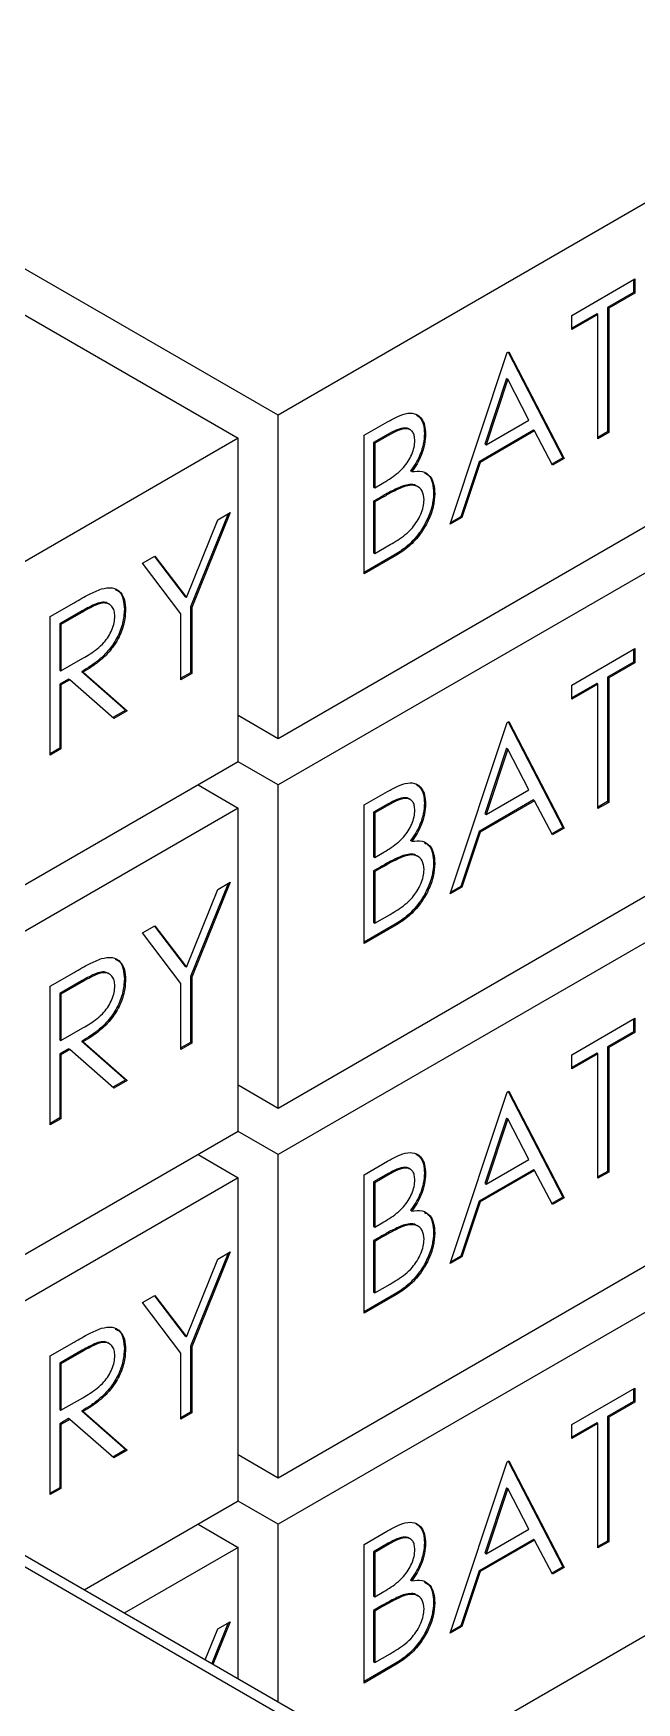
# Model space of a CAD drawing. Header units: millimetres. Extents: x 0 to 17520, y 0 to 12300.
# Drawn here: x 14711.8 to 14818.4, y 10040.6 to 10335.5 of the extents above; entities that cross this region are included whole.
import ezdxf

# ---------------------------------------------------------------- set-up
doc = ezdxf.new("R2010")
doc.units = ezdxf.units.MM
doc.header["$LTSCALE"] = 30

msp = doc.modelspace()

# ---------------------------------------------------------------- linework, layer by layer
for p, q in [((15027.306, 9881.5), (13427.83, 10804.857)), ((15027.306, 9883.528), (13433.83, 10803.422)), ((14755.07, 10268.054), (14578.293, 10370.105)), ((14571.222, 10366.023), (14747.999, 10263.972)), ((14882.349, 10341.53), (14755.07, 10268.054)), ((14806.978, 10285.699), (14818.129, 10292.136)), ((14817.917, 10292.014), (14817.917, 10289.746)), ((14818.129, 10292.136), (14818.129, 10289.624)), ((14817.917, 10289.746), (14813.293, 10287.077)), ((14818.129, 10289.624), (14813.505, 10286.955)), ((14818.129, 10289.624), (14817.917, 10289.746)), ((14811.389, 10285.978), (14806.978, 10283.432)), ((14811.602, 10285.856), (14806.978, 10283.187)), ((14806.978, 10283.187), (14806.978, 10285.699)), ((14811.602, 10285.856), (14811.389, 10285.978)), ((14811.602, 10263.872), (14811.602, 10285.856)), ((14813.293, 10287.077), (14813.293, 10265.094)), ((14813.505, 10286.955), (14813.293, 10287.077)), ((14813.505, 10286.955), (14813.505, 10264.971)), ((14882.349, 10284.372), (14755.07, 10210.896)), ((14785.493, 10248.8), (14795.556, 10279.105)), ((14795.556, 10279.105), (14795.828, 10279.262)), ((14795.713, 10279.196), (14805.406, 10260.541)), ((14795.828, 10279.262), (14805.618, 10260.418)), ((14882.349, 10276.207), (14755.07, 10202.73)), ((14795.458, 10274.519), (14791.617, 10262.944)), ((14795.671, 10274.397), (14791.829, 10262.822)), ((14795.458, 10274.519), (14795.671, 10274.397)), ((14799.41, 10267.198), (14795.671, 10274.397)), ((14755.07, 10210.896), (14755.07, 10268.054)), ((14791.829, 10262.822), (14799.41, 10267.198)), ((14770.263, 10264.504), (14774.402, 10266.894)), ((14770.263, 10240.008), (14770.263, 10264.504)), ((14774.538, 10264.705), (14771.955, 10263.213)), ((14774.75, 10264.582), (14772.167, 10263.091)), ((14774.538, 10264.705), (14774.75, 10264.582)), ((14778.484, 10265.445), (14778.219, 10265.598)), ((14781.142, 10264.714), (14780.93, 10264.837)), ((14800.201, 10265.387), (14790.584, 10259.835)), ((14800.413, 10265.264), (14790.796, 10259.713)), ((14800.413, 10265.264), (14800.201, 10265.387)), ((14803.549, 10259.223), (14800.413, 10265.264)), ((14813.293, 10265.094), (14811.602, 10264.117)), ((14813.505, 10264.971), (14811.602, 10263.872)), ((14813.505, 10264.971), (14813.293, 10265.094)), ((14747.999, 10263.972), (14620.719, 10190.495)), ((14747.999, 10206.814), (14747.999, 10263.972)), ((14771.955, 10263.213), (14771.955, 10255.362)), ((14771.955, 10263.213), (14772.167, 10263.091)), ((14772.167, 10263.091), (14772.167, 10255.239)), ((14791.617, 10262.944), (14791.829, 10262.822)), ((14778.69, 10258.087), (14778.478, 10258.21)), ((14790.584, 10259.835), (14787.359, 10250.122)), ((14790.796, 10259.713), (14787.571, 10250)), ((14790.796, 10259.713), (14790.584, 10259.835)), ((14805.406, 10260.541), (14803.451, 10259.412)), ((14805.618, 10260.418), (14803.549, 10259.223)), ((14805.618, 10260.418), (14805.406, 10260.541)), ((14771.955, 10255.362), (14772.167, 10255.239)), ((14772.167, 10255.239), (14773.446, 10255.978)), ((14777.186, 10255.58), (14777.398, 10255.457)), ((14779.829, 10255.381), (14779.564, 10255.534)), ((14773.217, 10253.578), (14771.955, 10252.849)), ((14771.955, 10252.849), (14771.955, 10243.742)), ((14771.955, 10252.849), (14772.167, 10252.727)), ((14773.429, 10253.456), (14772.167, 10252.727)), ((14772.167, 10252.727), (14772.167, 10243.619)), ((14773.217, 10253.578), (14773.429, 10253.456)), ((14782.773, 10254.183), (14782.561, 10254.306)), ((14738.855, 10235.847), (14744.422, 10249.587)), ((14746.26, 10250.648), (14739.591, 10234.191)), ((14746.602, 10250.845), (14739.803, 10234.068)), ((14744.422, 10249.587), (14746.602, 10250.845)), ((14787.571, 10250), (14785.493, 10248.8)), ((14787.359, 10250.122), (14785.594, 10249.103)), ((14787.571, 10250), (14787.359, 10250.122)), ((14775.788, 10243.442), (14770.263, 10240.253)), ((14771.955, 10243.742), (14772.167, 10243.619)), ((14772.167, 10243.619), (14774.878, 10245.184)), ((14776, 10243.32), (14775.788, 10243.442)), ((14731.1, 10241.896), (14733.28, 10243.154)), ((14737.899, 10232.969), (14731.1, 10241.896)), ((14733.198, 10243.107), (14738.643, 10235.97)), ((14733.28, 10243.154), (14738.855, 10235.847)), ((14776, 10243.32), (14770.263, 10240.008)), ((14714.782, 10232.476), (14719.028, 10234.927)), ((14725.246, 10234.639), (14724.98, 10234.792)), ((14738.855, 10235.847), (14738.643, 10235.97)), ((14714.782, 10207.98), (14714.782, 10232.476)), ((14720.451, 10233.481), (14716.474, 10231.185)), ((14720.664, 10233.359), (14716.686, 10231.062)), ((14720.451, 10233.481), (14720.664, 10233.359)), ((14728.109, 10233.618), (14727.896, 10233.74)), ((14737.899, 10221.325), (14737.899, 10232.969)), ((14739.591, 10234.191), (14739.591, 10222.546)), ((14739.803, 10234.068), (14739.591, 10234.191)), ((14739.803, 10234.068), (14739.803, 10222.424)), ((14716.474, 10231.185), (14716.474, 10223.019)), ((14716.474, 10231.185), (14716.686, 10231.062)), ((14716.686, 10231.062), (14716.686, 10222.897)), ((14806.978, 10220.376), (14818.129, 10226.813)), ((14817.917, 10226.691), (14817.917, 10224.423)), ((14818.129, 10226.813), (14818.129, 10224.301)), ((14716.474, 10223.019), (14716.686, 10222.897)), ((14716.686, 10222.897), (14720.57, 10225.105)), ((14720.375, 10222.759), (14728.168, 10215.952)), ((14720.587, 10222.637), (14720.375, 10222.759)), ((14817.917, 10224.423), (14813.293, 10221.754)), ((14818.129, 10224.301), (14813.505, 10221.632)), ((14818.129, 10224.301), (14817.917, 10224.423)), ((14718.021, 10221.4), (14716.474, 10220.507)), ((14716.474, 10220.507), (14716.474, 10209.201)), ((14716.686, 10220.385), (14716.474, 10220.507)), ((14718.233, 10221.278), (14716.686, 10220.385)), ((14716.686, 10220.385), (14716.686, 10209.079)), ((14718.233, 10221.278), (14718.021, 10221.4)), ((14726.026, 10214.471), (14718.233, 10221.278)), ((14720.587, 10222.637), (14728.381, 10215.83)), ((14739.591, 10222.546), (14737.899, 10221.57)), ((14739.803, 10222.424), (14737.899, 10221.325)), ((14739.803, 10222.424), (14739.591, 10222.546)), ((14811.389, 10220.655), (14806.978, 10218.109)), ((14811.602, 10220.533), (14806.978, 10217.864)), ((14806.978, 10217.864), (14806.978, 10220.376)), ((14811.602, 10220.533), (14811.389, 10220.655)), ((14811.602, 10198.549), (14811.602, 10220.533)), ((14813.293, 10221.754), (14813.293, 10199.77)), ((14813.505, 10221.632), (14813.293, 10221.754)), ((14813.505, 10221.632), (14813.505, 10199.648)), ((14882.349, 10219.049), (14755.07, 10145.572)), ((14728.168, 10215.952), (14725.858, 10214.618)), ((14728.381, 10215.83), (14726.026, 10214.471)), ((14728.381, 10215.83), (14728.168, 10215.952)), ((14755.07, 10210.896), (14747.999, 10214.978)), ((14795.556, 10213.782), (14795.828, 10213.939)), ((14795.713, 10213.873), (14805.406, 10195.217)), ((14795.828, 10213.939), (14805.618, 10195.095)), ((14882.349, 10210.884), (14755.07, 10137.407)), ((14785.493, 10183.477), (14795.556, 10213.782)), ((14716.474, 10209.201), (14714.782, 10208.225)), ((14716.686, 10209.079), (14714.782, 10207.98)), ((14716.686, 10209.079), (14716.474, 10209.201)), ((14795.458, 10209.196), (14791.617, 10197.621)), ((14795.671, 10209.074), (14791.829, 10197.498)), ((14795.458, 10209.196), (14795.671, 10209.074)), ((14799.41, 10201.875), (14795.671, 10209.074)), ((14747.999, 10206.814), (14620.719, 10133.337)), ((14755.07, 10202.73), (14747.998, 10206.813)), ((14740.926, 10202.731), (14747.999, 10198.648)), ((14755.07, 10145.572), (14755.07, 10202.73)), ((14770.263, 10199.181), (14774.402, 10201.57)), ((14770.263, 10174.685), (14770.263, 10199.181)), ((14774.538, 10199.381), (14771.955, 10197.89)), ((14774.75, 10199.259), (14772.167, 10197.767)), ((14774.538, 10199.381), (14774.75, 10199.259)), ((14778.484, 10200.122), (14778.219, 10200.275)), ((14781.142, 10199.391), (14780.93, 10199.513)), ((14800.201, 10200.064), (14790.584, 10194.512)), ((14800.413, 10199.941), (14790.796, 10194.39)), ((14791.829, 10197.498), (14799.41, 10201.875)), ((14800.413, 10199.941), (14800.201, 10200.064)), ((14803.549, 10193.9), (14800.413, 10199.941)), ((14813.293, 10199.77), (14811.602, 10198.794)), ((14813.505, 10199.648), (14811.602, 10198.549)), ((14813.505, 10199.648), (14813.293, 10199.77)), ((14747.999, 10198.648), (14620.719, 10125.172)), ((14747.999, 10141.49), (14747.999, 10198.648)), ((14771.955, 10197.89), (14771.955, 10190.039)), ((14771.955, 10197.89), (14772.167, 10197.767)), ((14772.167, 10197.767), (14772.167, 10189.916)), ((14791.617, 10197.621), (14791.829, 10197.498)), ((14790.584, 10194.512), (14787.359, 10184.799)), ((14790.796, 10194.39), (14787.571, 10184.676)), ((14790.796, 10194.39), (14790.584, 10194.512)), ((14805.406, 10195.217), (14803.451, 10194.089)), ((14805.618, 10195.095), (14803.549, 10193.9)), ((14805.618, 10195.095), (14805.406, 10195.217)), ((14772.167, 10189.916), (14773.446, 10190.655)), ((14777.186, 10190.256), (14777.398, 10190.134)), ((14778.69, 10192.764), (14778.478, 10192.887)), ((14771.955, 10190.039), (14772.167, 10189.916)), ((14773.217, 10188.255), (14771.955, 10187.526)), ((14771.955, 10187.526), (14771.955, 10178.419)), ((14771.955, 10187.526), (14772.167, 10187.404)), ((14773.429, 10188.132), (14772.167, 10187.404)), ((14772.167, 10187.404), (14772.167, 10178.296)), ((14773.217, 10188.255), (14773.429, 10188.132)), ((14779.829, 10190.058), (14779.564, 10190.211)), ((14782.773, 10188.86), (14782.561, 10188.983)), ((14746.26, 10185.324), (14739.591, 10168.868)), ((14746.602, 10185.522), (14739.803, 10168.745)), ((14744.422, 10184.263), (14746.602, 10185.522)), ((14787.571, 10184.676), (14785.493, 10183.477)), ((14787.359, 10184.799), (14785.594, 10183.78)), ((14787.571, 10184.676), (14787.359, 10184.799)), ((14738.855, 10170.524), (14744.422, 10184.263)), ((14772.167, 10178.296), (14774.878, 10179.861)), ((14731.1, 10176.573), (14733.28, 10177.831)), ((14737.899, 10167.646), (14731.1, 10176.573)), ((14733.198, 10177.784), (14738.643, 10170.646)), ((14733.28, 10177.831), (14738.855, 10170.524)), ((14775.788, 10178.119), (14770.263, 10174.93)), ((14776, 10177.996), (14770.263, 10174.685)), ((14771.955, 10178.419), (14772.167, 10178.296)), ((14776, 10177.996), (14775.788, 10178.119)), ((14714.782, 10167.153), (14719.028, 10169.603)), ((14738.855, 10170.524), (14738.643, 10170.646)), ((14714.782, 10142.656), (14714.782, 10167.153)), ((14720.451, 10168.158), (14716.474, 10165.862)), ((14720.664, 10168.035), (14716.686, 10165.739)), ((14720.451, 10168.158), (14720.664, 10168.035)), ((14725.246, 10169.316), (14724.98, 10169.469)), ((14728.109, 10168.295), (14727.896, 10168.417)), ((14737.899, 10156.001), (14737.899, 10167.646)), ((14739.591, 10168.868), (14739.591, 10157.223)), ((14739.803, 10168.745), (14739.591, 10168.868)), ((14739.803, 10168.745), (14739.803, 10157.1)), ((14716.474, 10165.862), (14716.474, 10157.696)), ((14716.474, 10165.862), (14716.686, 10165.739)), ((14716.686, 10165.739), (14716.686, 10157.574)), ((14806.978, 10155.053), (14818.129, 10161.49)), ((14817.917, 10161.367), (14817.917, 10159.1)), ((14818.129, 10161.49), (14818.129, 10158.977)), ((14716.686, 10157.574), (14720.57, 10159.782)), ((14817.917, 10159.1), (14813.293, 10156.431)), ((14818.129, 10158.977), (14813.505, 10156.308)), ((14818.129, 10158.977), (14817.917, 10159.1)), ((14716.474, 10157.696), (14716.686, 10157.574)), ((14718.021, 10156.077), (14716.474, 10155.184)), ((14716.474, 10155.184), (14716.474, 10143.878)), ((14716.686, 10155.061), (14716.474, 10155.184)), ((14718.233, 10155.954), (14716.686, 10155.061)), ((14716.686, 10155.061), (14716.686, 10143.755)), ((14718.233, 10155.954), (14718.021, 10156.077)), ((14726.026, 10149.147), (14718.233, 10155.954)), ((14720.375, 10157.436), (14728.168, 10150.629)), ((14720.587, 10157.313), (14720.375, 10157.436)), ((14720.587, 10157.313), (14728.381, 10150.506)), ((14739.591, 10157.223), (14737.899, 10156.246)), ((14739.803, 10157.1), (14737.899, 10156.001)), ((14739.803, 10157.1), (14739.591, 10157.223)), ((14811.389, 10155.332), (14806.978, 10152.785)), ((14811.602, 10155.209), (14806.978, 10152.54)), ((14806.978, 10152.54), (14806.978, 10155.053)), ((14811.602, 10155.209), (14811.389, 10155.332)), ((14811.602, 10133.226), (14811.602, 10155.209)), ((14813.293, 10156.431), (14813.293, 10134.447)), ((14813.505, 10156.308), (14813.293, 10156.431)), ((14813.505, 10156.308), (14813.505, 10134.325)), ((14882.349, 10153.726), (14755.07, 10080.249)), ((14728.168, 10150.629), (14725.858, 10149.295)), ((14728.381, 10150.506), (14726.026, 10149.147)), ((14728.381, 10150.506), (14728.168, 10150.629)), ((14755.07, 10145.572), (14747.999, 10149.655)), ((14785.493, 10118.153), (14795.556, 10148.459)), ((14795.556, 10148.459), (14795.828, 10148.616)), ((14795.713, 10148.55), (14805.406, 10129.894)), ((14795.828, 10148.616), (14805.618, 10129.772)), ((14716.474, 10143.878), (14714.782, 10142.901)), ((14716.686, 10143.755), (14714.782, 10142.656)), ((14716.686, 10143.755), (14716.474, 10143.878)), ((14882.349, 10145.561), (14755.07, 10072.084)), ((14795.458, 10143.873), (14791.617, 10132.297)), ((14795.671, 10143.75), (14791.829, 10132.175)), ((14795.458, 10143.873), (14795.671, 10143.75)), ((14799.41, 10136.551), (14795.671, 10143.75)), ((14747.999, 10141.49), (14664.226, 10093.13)), ((14755.07, 10137.407), (14747.998, 10141.49)), ((14740.926, 10137.408), (14747.999, 10133.325)), ((14755.07, 10080.249), (14755.07, 10137.407)), ((14770.263, 10133.858), (14774.402, 10136.247)), ((14778.484, 10134.799), (14778.219, 10134.952)), ((14800.201, 10134.74), (14790.584, 10129.189)), ((14800.413, 10134.618), (14790.796, 10129.066)), ((14791.829, 10132.175), (14799.41, 10136.551)), ((14800.413, 10134.618), (14800.201, 10134.74)), ((14803.549, 10128.577), (14800.413, 10134.618)), ((14813.293, 10134.447), (14811.602, 10133.471)), ((14813.505, 10134.325), (14811.602, 10133.226)), ((14813.505, 10134.325), (14813.293, 10134.447)), ((14747.999, 10133.325), (14671.299, 10089.047)), ((14747.999, 10076.167), (14747.999, 10133.325)), ((14770.263, 10109.361), (14770.263, 10133.858)), ((14774.538, 10134.058), (14771.955, 10132.567)), ((14771.955, 10132.567), (14771.955, 10124.715)), ((14771.955, 10132.567), (14772.167, 10132.444)), ((14774.75, 10133.936), (14772.167, 10132.444)), ((14772.167, 10132.444), (14772.167, 10124.593)), ((14774.538, 10134.058), (14774.75, 10133.936)), ((14781.142, 10134.068), (14780.93, 10134.19)), ((14791.617, 10132.297), (14791.829, 10132.175)), ((14790.584, 10129.189), (14787.359, 10119.476)), ((14790.796, 10129.066), (14787.571, 10119.353)), ((14790.796, 10129.066), (14790.584, 10129.189)), ((14805.406, 10129.894), (14803.451, 10128.765)), ((14805.618, 10129.772), (14803.549, 10128.577)), ((14805.618, 10129.772), (14805.406, 10129.894)), ((14778.69, 10127.441), (14778.478, 10127.563)), ((14771.955, 10124.715), (14772.167, 10124.593)), ((14773.217, 10122.932), (14771.955, 10122.203)), ((14772.167, 10124.593), (14773.446, 10125.331)), ((14773.429, 10122.809), (14772.167, 10122.08)), ((14773.217, 10122.932), (14773.429, 10122.809)), ((14777.186, 10124.933), (14777.398, 10124.811)), ((14779.829, 10124.734), (14779.564, 10124.887)), ((14782.773, 10123.537), (14782.561, 10123.659)), ((14746.26, 10120.001), (14739.591, 10103.544)), ((14746.602, 10120.199), (14739.803, 10103.422)), ((14744.422, 10118.94), (14746.602, 10120.199)), ((14771.955, 10122.203), (14771.955, 10113.095)), ((14771.955, 10122.203), (14772.167, 10122.08)), ((14772.167, 10122.08), (14772.167, 10112.973)), ((14787.359, 10119.476), (14785.594, 10118.456)), ((14787.571, 10119.353), (14787.359, 10119.476)), ((14738.855, 10105.201), (14744.422, 10118.94)), ((14787.571, 10119.353), (14785.493, 10118.153)), ((14772.167, 10112.973), (14774.878, 10114.538)), ((14731.1, 10111.249), (14733.28, 10112.508)), ((14737.899, 10102.323), (14731.1, 10111.249)), ((14733.198, 10112.46), (14738.643, 10105.323)), ((14733.28, 10112.508), (14738.855, 10105.201)), ((14775.788, 10112.796), (14770.263, 10109.606)), ((14776, 10112.673), (14770.263, 10109.361)), ((14771.955, 10113.095), (14772.167, 10112.973)), ((14776, 10112.673), (14775.788, 10112.796)), ((14738.855, 10105.201), (14738.643, 10105.323)), ((14714.782, 10101.829), (14719.028, 10104.28)), ((14714.782, 10077.333), (14714.782, 10101.829)), ((14720.451, 10102.834), (14716.474, 10100.538)), ((14720.664, 10102.712), (14716.686, 10100.416)), ((14720.451, 10102.834), (14720.664, 10102.712)), ((14725.246, 10103.993), (14724.98, 10104.146)), ((14728.109, 10102.971), (14727.896, 10103.094)), ((14737.899, 10090.678), (14737.899, 10102.323)), ((14739.591, 10103.544), (14739.591, 10091.9)), ((14739.803, 10103.422), (14739.591, 10103.544)), ((14739.803, 10103.422), (14739.803, 10091.777)), ((14716.474, 10100.538), (14716.474, 10092.373)), ((14716.474, 10100.538), (14716.686, 10100.416)), ((14716.686, 10100.416), (14716.686, 10092.25)), ((14806.978, 10089.73), (14818.129, 10096.167)), ((14817.917, 10096.044), (14817.917, 10093.777)), ((14818.129, 10096.167), (14818.129, 10093.654)), ((14716.686, 10092.25), (14720.57, 10094.458)), ((14817.917, 10093.777), (14813.293, 10091.108)), ((14818.129, 10093.654), (14813.505, 10090.985)), ((14818.129, 10093.654), (14817.917, 10093.777)), ((14716.474, 10092.373), (14716.686, 10092.25)), ((14718.021, 10090.753), (14716.474, 10089.861)), ((14718.233, 10090.631), (14716.686, 10089.738)), ((14718.233, 10090.631), (14718.021, 10090.753)), ((14726.026, 10083.824), (14718.233, 10090.631)), ((14720.375, 10092.112), (14728.168, 10085.306)), ((14720.587, 10091.99), (14720.375, 10092.112)), ((14720.587, 10091.99), (14728.381, 10085.183)), ((14739.591, 10091.9), (14737.899, 10090.923)), ((14739.803, 10091.777), (14737.899, 10090.678)), ((14739.803, 10091.777), (14739.591, 10091.9)), ((14811.389, 10090.009), (14806.978, 10087.462)), ((14811.602, 10089.886), (14811.389, 10090.009)), ((14813.293, 10091.108), (14813.293, 10069.124)), ((14813.505, 10090.985), (14813.293, 10091.108)), ((14813.505, 10090.985), (14813.505, 10069.001)), ((14716.474, 10089.861), (14716.474, 10078.555)), ((14716.686, 10089.738), (14716.474, 10089.861)), ((14716.686, 10089.738), (14716.686, 10078.432)), ((14882.349, 10088.403), (14777.382, 10027.806)), ((14811.602, 10089.886), (14806.978, 10087.217)), ((14806.978, 10087.217), (14806.978, 10089.73)), ((14811.602, 10067.902), (14811.602, 10089.886)), ((14728.168, 10085.306), (14725.858, 10083.972)), ((14728.381, 10085.183), (14726.026, 10083.824)), ((14728.381, 10085.183), (14728.168, 10085.306)), ((14755.07, 10080.249), (14747.999, 10084.331)), ((14785.493, 10052.83), (14795.556, 10083.135)), ((14795.556, 10083.135), (14795.828, 10083.293)), ((14795.713, 10083.227), (14805.406, 10064.571)), ((14795.828, 10083.293), (14805.618, 10064.448)), ((14716.474, 10078.555), (14714.782, 10077.578)), ((14716.686, 10078.432), (14714.782, 10077.333)), ((14716.686, 10078.432), (14716.474, 10078.555)), ((14795.458, 10078.55), (14791.617, 10066.974)), ((14795.671, 10078.427), (14791.829, 10066.852)), ((14795.458, 10078.55), (14795.671, 10078.427)), ((14799.41, 10071.228), (14795.671, 10078.427)), ((14747.999, 10076.167), (14720.804, 10060.468)), ((14755.07, 10072.084), (14747.998, 10076.167)), ((14740.926, 10072.085), (14747.999, 10068.002)), ((14755.07, 10040.687), (14755.07, 10072.084)), ((14770.263, 10068.534), (14774.402, 10070.924)), ((14778.484, 10069.475), (14778.219, 10069.629)), ((14800.201, 10069.417), (14790.584, 10063.866)), ((14791.829, 10066.852), (14799.41, 10071.228)), ((14800.413, 10069.295), (14800.201, 10069.417)), ((14747.999, 10068.002), (14727.876, 10056.385)), ((14747.999, 10044.769), (14747.999, 10068.002)), ((14770.263, 10044.038), (14770.263, 10068.534)), ((14774.538, 10068.735), (14771.955, 10067.243)), ((14771.955, 10067.243), (14771.955, 10059.392)), ((14771.955, 10067.243), (14772.167, 10067.121)), ((14774.75, 10068.612), (14772.167, 10067.121)), ((14772.167, 10067.121), (14772.167, 10059.27)), ((14774.538, 10068.735), (14774.75, 10068.612)), ((14781.142, 10068.744), (14780.93, 10068.867)), ((14800.413, 10069.295), (14790.796, 10063.743)), ((14791.617, 10066.974), (14791.829, 10066.852)), ((14803.549, 10063.254), (14800.413, 10069.295)), ((14813.293, 10069.124), (14811.602, 10068.147)), ((14813.505, 10069.001), (14811.602, 10067.902)), ((14813.505, 10069.001), (14813.293, 10069.124)), ((14790.584, 10063.866), (14787.359, 10054.152)), ((14790.796, 10063.743), (14787.571, 10054.03)), ((14790.796, 10063.743), (14790.584, 10063.866)), ((14805.406, 10064.571), (14803.451, 10063.442)), ((14805.618, 10064.448), (14803.549, 10063.254)), ((14805.618, 10064.448), (14805.406, 10064.571)), ((14778.69, 10062.118), (14778.478, 10062.24)), ((14771.955, 10059.392), (14772.167, 10059.27)), ((14773.217, 10057.608), (14771.955, 10056.88)), ((14772.167, 10059.27), (14773.446, 10060.008)), ((14773.217, 10057.608), (14773.429, 10057.486)), ((14777.186, 10059.61), (14777.398, 10059.487)), ((14779.829, 10059.411), (14779.564, 10059.564)), ((14782.773, 10058.214), (14782.561, 10058.336)), ((14746.26, 10054.678), (14743.336, 10047.461)), ((14746.602, 10054.875), (14743.548, 10047.338)), ((14744.422, 10053.617), (14746.602, 10054.875)), ((14771.955, 10056.88), (14771.955, 10047.772)), ((14771.955, 10056.88), (14772.167, 10056.757)), ((14773.429, 10057.486), (14772.167, 10056.757)), ((14772.167, 10056.757), (14772.167, 10047.65)), ((14742.195, 10048.119), (14744.422, 10053.617)), ((14787.571, 10054.03), (14785.493, 10052.83)), ((14787.359, 10054.152), (14785.594, 10053.133)), ((14787.571, 10054.03), (14787.359, 10054.152)), ((14772.167, 10047.65), (14774.878, 10049.215)), ((14775.788, 10047.472), (14770.263, 10044.283)), ((14776, 10047.35), (14770.263, 10044.038)), ((14771.955, 10047.772), (14772.167, 10047.65)), ((14776, 10047.35), (14775.788, 10047.472))]:
    msp.add_line(p, q)
for points, knots in [([(14774.402, 10266.894), (14775.006, 10267.224), (14776.212, 10267.886), (14778.006, 10268.52), (14779.488, 10268.355), (14780.458, 10267.494), (14781.043, 10266.305), (14781.109, 10265.244), (14781.142, 10264.714)], [0, 0, 0, 0, 0.187022, 0.3737301, 0.5599466, 0.7066258, 0.8533084, 1, 1, 1, 1]), ([(14779.412, 10268.217), (14779.691, 10268.02), (14780.288, 10267.598), (14780.826, 10266.419), (14780.895, 10265.364), (14780.93, 10264.837)], [0, 0, 0, 0, 0.30472077, 0.65234959, 1, 1, 1, 1]), ([(14778.236, 10265.569), (14778.217, 10265.586), (14778.04, 10265.748), (14777.334, 10265.839), (14776.089, 10265.545), (14775.056, 10264.985), (14774.538, 10264.705)], [0, 0, 0, 0, 0.0232752, 0.2186694, 0.60871005, 1, 1, 1, 1]), ([(14779.238, 10263.571), (14779.222, 10263.86), (14779.192, 10264.439), (14778.906, 10265.121), (14778.415, 10265.541), (14777.568, 10265.751), (14776.294, 10265.412), (14775.266, 10264.859), (14774.75, 10264.582)], [0, 0, 0, 0, 0.1250985, 0.2500405, 0.3749947, 0.5000273, 0.7496139, 1, 1, 1, 1]), ([(14780.93, 10264.837), (14780.895, 10264.236), (14780.826, 10263.036), (14780.256, 10261.204), (14779.458, 10259.551), (14778.804, 10258.657), (14778.478, 10258.21)], [0, 0, 0, 0, 0.27994217, 0.55966341, 0.77977022, 1, 1, 1, 1]), ([(14781.142, 10264.714), (14781.107, 10264.114), (14781.039, 10262.913), (14780.468, 10261.081), (14779.67, 10259.429), (14779.017, 10258.535), (14778.69, 10258.087)], [0, 0, 0, 0, 0.27994217, 0.55966341, 0.77977022, 1, 1, 1, 1]), ([(14773.446, 10255.978), (14773.877, 10256.234), (14774.739, 10256.747), (14776.025, 10257.643), (14777.179, 10258.686), (14778.086, 10259.908), (14778.726, 10261.128), (14779.16, 10262.404), (14779.212, 10263.182), (14779.238, 10263.571)], [0, 0, 0, 0, 0.16695328, 0.33381582, 0.50027977, 0.62527054, 0.75023819, 0.87516129, 1, 1, 1, 1]), ([(14778.69, 10258.087), (14779.325, 10258.157), (14780.594, 10258.295), (14781.931, 10257.426), (14782.656, 10255.972), (14782.734, 10254.78), (14782.773, 10254.183)], [0, 0, 0, 0, 0.2803805, 0.5596029, 0.7797605, 1, 1, 1, 1]), ([(14777.186, 10255.58), (14776.448, 10255.259), (14775.129, 10254.686), (14773.801, 10253.917), (14773.217, 10253.578)], [0, 0, 0, 0, 0.5597392, 1, 1, 1, 1]), ([(14777.398, 10255.457), (14776.66, 10255.137), (14775.342, 10254.564), (14774.014, 10253.794), (14773.429, 10253.456)], [0, 0, 0, 0, 0.5597392, 1, 1, 1, 1]), ([(14779.554, 10255.464), (14779.496, 10255.522), (14779.197, 10255.821), (14778.349, 10255.843), (14777.574, 10255.667), (14777.186, 10255.58)], [0, 0, 0, 0, 0.1061944, 0.5529282, 1, 1, 1, 1]), ([(14780.87, 10253.084), (14780.807, 10253.651), (14780.681, 10254.785), (14779.711, 10255.559), (14778.581, 10255.749), (14777.792, 10255.555), (14777.398, 10255.457)], [0, 0, 0, 0, 0.2790388, 0.5586144, 0.7792238, 1, 1, 1, 1]), ([(14780.93, 10257.833), (14781.209, 10257.697), (14781.882, 10257.367), (14782.433, 10256.075), (14782.519, 10254.896), (14782.561, 10254.306)], [0, 0, 0, 0, 0.2606005, 0.6302315, 1, 1, 1, 1]), ([(14774.878, 10245.184), (14775.324, 10245.449), (14776.216, 10245.977), (14777.548, 10246.908), (14778.736, 10248.012), (14779.664, 10249.288), (14780.317, 10250.553), (14780.784, 10251.873), (14780.841, 10252.681), (14780.87, 10253.084)], [0, 0, 0, 0, 0.1669426, 0.3338091, 0.5002154, 0.6252181, 0.750204, 0.8751374, 1, 1, 1, 1]), ([(14782.561, 10254.306), (14782.51, 10253.545), (14782.409, 10252.023), (14781.46, 10249.519), (14780.006, 10247.057), (14778.024, 10244.88), (14776.534, 10243.922), (14775.788, 10243.442)], [0, 0, 0, 0, 0.1866716, 0.3731908, 0.5599467, 0.7797091, 1, 1, 1, 1]), ([(14782.773, 10254.183), (14782.723, 10253.422), (14782.621, 10251.9), (14781.673, 10249.396), (14780.218, 10246.935), (14778.236, 10244.757), (14776.746, 10243.799), (14776, 10243.32)], [0, 0, 0, 0, 0.1866716, 0.3731908, 0.5599467, 0.7797091, 1, 1, 1, 1]), ([(14723.834, 10237.367), (14724.499, 10237.497), (14725.83, 10237.755), (14727.23, 10236.913), (14728.003, 10235.458), (14728.073, 10234.232), (14728.109, 10233.618)], [0, 0, 0, 0, 0.27980754, 0.55950906, 0.77963296, 1, 1, 1, 1]), ([(14719.028, 10234.927), (14719.929, 10235.45), (14721.537, 10236.385), (14723.132, 10237.067), (14723.834, 10237.367)], [0, 0, 0, 0, 0.5602475, 1, 1, 1, 1]), ([(14724.992, 10234.753), (14724.953, 10234.785), (14724.719, 10234.982), (14724.023, 10235.055), (14722.926, 10234.769), (14721.689, 10234.179), (14720.864, 10233.714), (14720.451, 10233.481)], [0, 0, 0, 0, 0.03798173, 0.23022054, 0.48634974, 0.74313813, 1, 1, 1, 1]), ([(14726.205, 10232.524), (14726.182, 10232.869), (14726.136, 10233.56), (14725.715, 10234.296), (14725.115, 10234.777), (14724.249, 10234.954), (14723.134, 10234.64), (14721.902, 10234.059), (14721.077, 10233.592), (14720.664, 10233.359)], [0, 0, 0, 0, 0.1249192, 0.2498472, 0.3747992, 0.4997322, 0.6661866, 0.8330694, 1, 1, 1, 1]), ([(14726.286, 10237.237), (14726.544, 10237.123), (14727.214, 10236.829), (14727.778, 10235.557), (14727.857, 10234.346), (14727.896, 10233.74)], [0, 0, 0, 0, 0.2382156, 0.6188975, 1, 1, 1, 1]), ([(14727.896, 10233.74), (14727.841, 10232.934), (14727.73, 10231.322), (14726.678, 10228.655), (14725.157, 10226.463), (14723.516, 10224.881), (14721.952, 10223.713), (14720.901, 10223.077), (14720.375, 10222.759)], [0, 0, 0, 0, 0.18650742, 0.37274784, 0.55906325, 0.70586993, 0.85290471, 1, 1, 1, 1]), ([(14720.57, 10225.105), (14720.992, 10225.356), (14721.835, 10225.859), (14723.095, 10226.725), (14724.22, 10227.749), (14725.116, 10228.936), (14725.727, 10230.14), (14726.134, 10231.385), (14726.181, 10232.144), (14726.205, 10232.524)], [0, 0, 0, 0, 0.1669264, 0.3337933, 0.5002337, 0.625177, 0.7501495, 0.87507, 1, 1, 1, 1]), ([(14728.109, 10233.618), (14728.053, 10232.811), (14727.943, 10231.199), (14726.89, 10228.532), (14725.37, 10226.341), (14723.728, 10224.759), (14722.164, 10223.591), (14721.113, 10222.955), (14720.587, 10222.637)], [0, 0, 0, 0, 0.18650742, 0.37274784, 0.55906325, 0.70586993, 0.85290471, 1, 1, 1, 1]), ([(14774.402, 10201.57), (14775.006, 10201.901), (14776.212, 10202.562), (14778.006, 10203.197), (14779.488, 10203.032), (14780.458, 10202.171), (14781.043, 10200.981), (14781.109, 10199.921), (14781.142, 10199.391)], [0, 0, 0, 0, 0.18702083, 0.37372591, 0.55994125, 0.70661959, 0.85330924, 1, 1, 1, 1]), ([(14779.412, 10202.894), (14779.691, 10202.697), (14780.288, 10202.275), (14780.826, 10201.096), (14780.895, 10200.041), (14780.93, 10199.513)], [0, 0, 0, 0, 0.3047038, 0.6523506, 1, 1, 1, 1]), ([(14778.236, 10200.246), (14778.217, 10200.263), (14778.04, 10200.424), (14777.334, 10200.516), (14776.089, 10200.222), (14775.056, 10199.662), (14774.538, 10199.381)], [0, 0, 0, 0, 0.0232751, 0.2186806, 0.6087124, 1, 1, 1, 1]), ([(14779.238, 10198.248), (14779.222, 10198.537), (14779.192, 10199.115), (14778.906, 10199.798), (14778.415, 10200.217), (14777.568, 10200.427), (14776.294, 10200.088), (14775.266, 10199.536), (14774.75, 10199.259)], [0, 0, 0, 0, 0.1250861, 0.2500293, 0.3749848, 0.5000266, 0.7496115, 1, 1, 1, 1]), ([(14780.93, 10199.513), (14780.895, 10198.913), (14780.826, 10197.712), (14780.256, 10195.881), (14779.458, 10194.228), (14778.804, 10193.334), (14778.478, 10192.887)], [0, 0, 0, 0, 0.2799303, 0.5596698, 0.7797673, 1, 1, 1, 1]), ([(14781.142, 10199.391), (14781.107, 10198.79), (14781.038, 10197.59), (14780.468, 10195.758), (14779.67, 10194.106), (14779.017, 10193.211), (14778.69, 10192.764)], [0, 0, 0, 0, 0.2799303, 0.5596698, 0.7797673, 1, 1, 1, 1]), ([(14773.446, 10190.655), (14773.877, 10190.911), (14774.739, 10191.424), (14776.025, 10192.319), (14777.179, 10193.363), (14778.086, 10194.584), (14778.726, 10195.805), (14779.16, 10197.081), (14779.212, 10197.859), (14779.238, 10198.248)], [0, 0, 0, 0, 0.1669515, 0.3338126, 0.500275, 0.6252647, 0.7502395, 0.8751516, 1, 1, 1, 1]), ([(14777.186, 10190.256), (14776.448, 10189.936), (14775.129, 10189.363), (14773.801, 10188.594), (14773.217, 10188.255)], [0, 0, 0, 0, 0.559739, 1, 1, 1, 1]), ([(14779.554, 10190.141), (14779.496, 10190.198), (14779.197, 10190.498), (14778.349, 10190.519), (14777.574, 10190.344), (14777.186, 10190.256)], [0, 0, 0, 0, 0.1062171, 0.5529446, 1, 1, 1, 1]), ([(14780.87, 10187.761), (14780.807, 10188.327), (14780.681, 10189.462), (14779.711, 10190.236), (14778.581, 10190.426), (14777.792, 10190.231), (14777.398, 10190.134)], [0, 0, 0, 0, 0.2790369, 0.5586225, 0.7792302, 1, 1, 1, 1]), ([(14778.69, 10192.764), (14779.325, 10192.833), (14780.594, 10192.972), (14781.931, 10192.102), (14782.656, 10190.649), (14782.734, 10189.456), (14782.773, 10188.86)], [0, 0, 0, 0, 0.2803781, 0.5596066, 0.7797623, 1, 1, 1, 1]), ([(14780.93, 10192.51), (14781.209, 10192.373), (14781.882, 10192.043), (14782.433, 10190.752), (14782.519, 10189.572), (14782.561, 10188.983)], [0, 0, 0, 0, 0.2606005, 0.6302315, 1, 1, 1, 1]), ([(14777.398, 10190.134), (14776.66, 10189.813), (14775.342, 10189.241), (14774.014, 10188.471), (14773.429, 10188.132)], [0, 0, 0, 0, 0.559739, 1, 1, 1, 1]), ([(14774.878, 10179.861), (14775.324, 10180.125), (14776.216, 10180.653), (14777.548, 10181.585), (14778.736, 10182.689), (14779.664, 10183.965), (14780.317, 10185.229), (14780.784, 10186.55), (14780.841, 10187.357), (14780.87, 10187.761)], [0, 0, 0, 0, 0.1669441, 0.333812, 0.5002195, 0.6252232, 0.750202, 0.8751365, 1, 1, 1, 1]), ([(14782.561, 10188.983), (14782.51, 10188.221), (14782.409, 10186.699), (14781.46, 10184.195), (14780.006, 10181.734), (14778.024, 10179.556), (14776.534, 10178.598), (14775.788, 10178.119)], [0, 0, 0, 0, 0.186672, 0.37319171, 0.55994223, 0.77970863, 1, 1, 1, 1]), ([(14782.773, 10188.86), (14782.723, 10188.099), (14782.621, 10186.577), (14781.673, 10184.073), (14780.218, 10181.612), (14778.236, 10179.434), (14776.746, 10178.476), (14776, 10177.996)], [0, 0, 0, 0, 0.186672, 0.37319171, 0.55994223, 0.77970863, 1, 1, 1, 1]), ([(14719.028, 10169.603), (14719.929, 10170.127), (14721.537, 10171.062), (14723.132, 10171.744), (14723.834, 10172.044)], [0, 0, 0, 0, 0.5602475, 1, 1, 1, 1]), ([(14724.992, 10169.43), (14724.953, 10169.462), (14724.719, 10169.658), (14724.023, 10169.732), (14722.926, 10169.446), (14721.689, 10168.856), (14720.864, 10168.391), (14720.451, 10168.158)], [0, 0, 0, 0, 0.0379816, 0.2302198, 0.4863532, 0.7431389, 1, 1, 1, 1]), ([(14723.834, 10172.044), (14724.499, 10172.173), (14725.83, 10172.432), (14727.23, 10171.59), (14728.003, 10170.135), (14728.073, 10168.908), (14728.109, 10168.295)], [0, 0, 0, 0, 0.2798012, 0.5595008, 0.7796232, 1, 1, 1, 1]), ([(14726.286, 10171.913), (14726.544, 10171.8), (14727.214, 10171.506), (14727.778, 10170.233), (14727.857, 10169.023), (14727.896, 10168.417)], [0, 0, 0, 0, 0.2382109, 0.6188855, 1, 1, 1, 1]), ([(14727.896, 10168.417), (14727.841, 10167.611), (14727.73, 10165.998), (14726.678, 10163.332), (14725.157, 10161.14), (14723.516, 10159.558), (14721.952, 10158.39), (14720.901, 10157.754), (14720.375, 10157.436)], [0, 0, 0, 0, 0.18650742, 0.37274784, 0.55906325, 0.70586993, 0.85290471, 1, 1, 1, 1]), ([(14720.57, 10159.782), (14720.992, 10160.033), (14721.835, 10160.535), (14723.095, 10161.402), (14724.22, 10162.426), (14725.116, 10163.612), (14725.727, 10164.816), (14726.134, 10166.062), (14726.181, 10166.821), (14726.205, 10167.201)], [0, 0, 0, 0, 0.1669271, 0.3337948, 0.5002392, 0.625177, 0.7501586, 0.8750695, 1, 1, 1, 1]), ([(14728.109, 10168.295), (14728.053, 10167.488), (14727.943, 10165.876), (14726.89, 10163.209), (14725.37, 10161.018), (14723.728, 10159.436), (14722.164, 10158.267), (14721.113, 10157.631), (14720.587, 10157.313)], [0, 0, 0, 0, 0.18650742, 0.37274784, 0.55906325, 0.70586993, 0.85290471, 1, 1, 1, 1]), ([(14726.205, 10167.201), (14726.182, 10167.546), (14726.136, 10168.237), (14725.715, 10168.973), (14725.115, 10169.453), (14724.249, 10169.631), (14723.135, 10169.317), (14721.902, 10168.735), (14721.077, 10168.269), (14720.664, 10168.035)], [0, 0, 0, 0, 0.1249301, 0.2498475, 0.374799, 0.4997317, 0.6661888, 0.83307, 1, 1, 1, 1]), ([(14774.402, 10136.247), (14775.006, 10136.578), (14776.212, 10137.239), (14778.006, 10137.873), (14779.488, 10137.709), (14780.458, 10136.848), (14781.043, 10135.658), (14781.109, 10134.598), (14781.142, 10134.068)], [0, 0, 0, 0, 0.1870224, 0.3737298, 0.5599464, 0.7066258, 0.8533125, 1, 1, 1, 1]), ([(14779.412, 10137.571), (14779.691, 10137.374), (14780.288, 10136.952), (14780.826, 10135.773), (14780.895, 10134.718), (14780.93, 10134.19)], [0, 0, 0, 0, 0.3047154, 0.6523568, 1, 1, 1, 1]), ([(14778.236, 10134.923), (14778.217, 10134.94), (14778.04, 10135.101), (14777.334, 10135.193), (14776.089, 10134.898), (14775.056, 10134.339), (14774.538, 10134.058)], [0, 0, 0, 0, 0.02326698, 0.21866846, 0.60870798, 1, 1, 1, 1]), ([(14779.238, 10132.924), (14779.222, 10133.214), (14779.192, 10133.792), (14778.906, 10134.474), (14778.415, 10134.894), (14777.568, 10135.104), (14776.294, 10134.765), (14775.266, 10134.213), (14774.75, 10133.936)], [0, 0, 0, 0, 0.1250923, 0.2500349, 0.3749898, 0.5000269, 0.7496127, 1, 1, 1, 1]), ([(14773.446, 10125.331), (14773.877, 10125.588), (14774.739, 10126.1), (14776.025, 10126.996), (14777.179, 10128.04), (14778.086, 10129.261), (14778.726, 10130.482), (14779.16, 10131.758), (14779.212, 10132.536), (14779.238, 10132.924)], [0, 0, 0, 0, 0.1669524, 0.3338142, 0.5002774, 0.6252676, 0.7502388, 0.8751565, 1, 1, 1, 1]), ([(14780.93, 10134.19), (14780.895, 10133.59), (14780.826, 10132.389), (14780.256, 10130.557), (14779.458, 10128.905), (14778.804, 10128.011), (14778.478, 10127.563)], [0, 0, 0, 0, 0.2799419, 0.55967, 0.7797705, 1, 1, 1, 1]), ([(14781.142, 10134.068), (14781.107, 10133.467), (14781.038, 10132.267), (14780.468, 10130.435), (14779.67, 10128.782), (14779.017, 10127.888), (14778.69, 10127.441)], [0, 0, 0, 0, 0.2799419, 0.55967, 0.7797705, 1, 1, 1, 1]), ([(14778.69, 10127.441), (14779.325, 10127.51), (14780.594, 10127.648), (14781.931, 10126.779), (14782.656, 10125.326), (14782.734, 10124.133), (14782.773, 10123.537)], [0, 0, 0, 0, 0.2803809, 0.559608, 0.7797659, 1, 1, 1, 1]), ([(14780.93, 10127.187), (14781.209, 10127.05), (14781.882, 10126.72), (14782.433, 10125.428), (14782.519, 10124.249), (14782.561, 10123.659)], [0, 0, 0, 0, 0.2606082, 0.6302402, 1, 1, 1, 1]), ([(14777.186, 10124.933), (14776.448, 10124.613), (14775.129, 10124.04), (14773.801, 10123.27), (14773.217, 10122.932)], [0, 0, 0, 0, 0.5597391, 1, 1, 1, 1]), ([(14777.398, 10124.811), (14776.66, 10124.49), (14775.342, 10123.917), (14774.014, 10123.148), (14773.429, 10122.809)], [0, 0, 0, 0, 0.5597391, 1, 1, 1, 1]), ([(14774.878, 10114.538), (14775.324, 10114.802), (14776.216, 10115.33), (14777.548, 10116.262), (14778.736, 10117.365), (14779.664, 10118.642), (14780.317, 10119.906), (14780.784, 10121.227), (14780.841, 10122.034), (14780.87, 10122.438)], [0, 0, 0, 0, 0.1669425, 0.3338088, 0.5002149, 0.6252174, 0.7501991, 0.8751324, 1, 1, 1, 1]), ([(14782.561, 10123.659), (14782.51, 10122.898), (14782.409, 10121.376), (14781.46, 10118.872), (14780.006, 10116.411), (14778.024, 10114.233), (14776.534, 10113.275), (14775.788, 10112.796)], [0, 0, 0, 0, 0.18667498, 0.37319723, 0.55994662, 0.77970997, 1, 1, 1, 1]), ([(14782.773, 10123.537), (14782.723, 10122.776), (14782.621, 10121.254), (14781.673, 10118.75), (14780.218, 10116.288), (14778.236, 10114.111), (14776.746, 10113.153), (14776, 10112.673)], [0, 0, 0, 0, 0.18667498, 0.37319723, 0.55994662, 0.77970997, 1, 1, 1, 1]), ([(14779.554, 10124.818), (14779.496, 10124.875), (14779.197, 10125.175), (14778.349, 10125.196), (14777.574, 10125.021), (14777.186, 10124.933)], [0, 0, 0, 0, 0.1061949, 0.552931, 1, 1, 1, 1]), ([(14780.87, 10122.438), (14780.807, 10123.004), (14780.681, 10124.138), (14779.711, 10124.913), (14778.581, 10125.103), (14777.792, 10124.908), (14777.398, 10124.811)], [0, 0, 0, 0, 0.2790395, 0.5586158, 0.7792257, 1, 1, 1, 1]), ([(14719.028, 10104.28), (14719.929, 10104.804), (14721.537, 10105.738), (14723.132, 10106.421), (14723.834, 10106.721)], [0, 0, 0, 0, 0.5602476, 1, 1, 1, 1]), ([(14723.834, 10106.721), (14724.499, 10106.85), (14725.83, 10107.109), (14727.23, 10106.266), (14728.003, 10104.812), (14728.073, 10103.585), (14728.109, 10102.971)], [0, 0, 0, 0, 0.2798044, 0.5595049, 0.7796281, 1, 1, 1, 1]), ([(14726.286, 10106.59), (14726.544, 10106.477), (14727.214, 10106.183), (14727.778, 10104.91), (14727.857, 10103.7), (14727.896, 10103.094)], [0, 0, 0, 0, 0.23821325, 0.61889151, 1, 1, 1, 1]), ([(14727.896, 10103.094), (14727.841, 10102.287), (14727.73, 10100.675), (14726.678, 10098.008), (14725.157, 10095.817), (14723.516, 10094.235), (14721.952, 10093.067), (14720.901, 10092.431), (14720.375, 10092.112)], [0, 0, 0, 0, 0.1865037, 0.3727477, 0.5590633, 0.7058701, 0.8529044, 1, 1, 1, 1]), ([(14724.992, 10104.106), (14724.953, 10104.139), (14724.719, 10104.335), (14724.023, 10104.408), (14722.926, 10104.123), (14721.689, 10103.533), (14720.864, 10103.067), (14720.451, 10102.834)], [0, 0, 0, 0, 0.0379817, 0.2302202, 0.4863515, 0.7431385, 1, 1, 1, 1]), ([(14720.57, 10094.458), (14720.992, 10094.71), (14721.835, 10095.212), (14723.095, 10096.079), (14724.22, 10097.102), (14725.116, 10098.289), (14725.727, 10099.493), (14726.134, 10100.739), (14726.181, 10101.498), (14726.205, 10101.877)], [0, 0, 0, 0, 0.166926, 0.3337926, 0.5002343, 0.6251773, 0.7501496, 0.8750648, 1, 1, 1, 1]), ([(14728.109, 10102.971), (14728.053, 10102.165), (14727.943, 10100.553), (14726.89, 10097.886), (14725.37, 10095.694), (14723.728, 10094.112), (14722.164, 10092.944), (14721.113, 10092.308), (14720.587, 10091.99)], [0, 0, 0, 0, 0.1865037, 0.3727477, 0.5590633, 0.7058701, 0.8529044, 1, 1, 1, 1]), ([(14726.205, 10101.877), (14726.182, 10102.223), (14726.136, 10102.914), (14725.715, 10103.649), (14725.115, 10104.13), (14724.249, 10104.308), (14723.135, 10103.994), (14721.902, 10103.412), (14721.077, 10102.945), (14720.664, 10102.712)], [0, 0, 0, 0, 0.1249197, 0.2498431, 0.3747956, 0.4997292, 0.6661859, 0.8330688, 1, 1, 1, 1]), ([(14774.402, 10070.924), (14775.006, 10071.255), (14776.212, 10071.916), (14778.006, 10072.55), (14779.488, 10072.386), (14780.458, 10071.525), (14781.043, 10070.335), (14781.109, 10069.275), (14781.142, 10068.744)], [0, 0, 0, 0, 0.1870214, 0.373728, 0.5599439, 0.7066227, 0.8533088, 1, 1, 1, 1]), ([(14778.236, 10069.599), (14778.217, 10069.617), (14778.04, 10069.778), (14777.334, 10069.87), (14776.089, 10069.575), (14775.056, 10069.015), (14774.538, 10068.735)], [0, 0, 0, 0, 0.0232751, 0.218675, 0.6087112, 1, 1, 1, 1]), ([(14779.238, 10067.601), (14779.222, 10067.891), (14779.192, 10068.469), (14778.906, 10069.151), (14778.415, 10069.571), (14777.568, 10069.781), (14776.294, 10069.442), (14775.266, 10068.889), (14774.75, 10068.612)], [0, 0, 0, 0, 0.1250857, 0.2500285, 0.3749889, 0.5000262, 0.7496124, 1, 1, 1, 1]), ([(14779.412, 10072.248), (14779.691, 10072.05), (14780.288, 10071.628), (14780.826, 10070.449), (14780.895, 10069.394), (14780.93, 10068.867)], [0, 0, 0, 0, 0.3047123, 0.6523501, 1, 1, 1, 1]), ([(14773.446, 10060.008), (14773.877, 10060.264), (14774.739, 10060.777), (14776.025, 10061.673), (14777.179, 10062.716), (14778.086, 10063.938), (14778.726, 10065.159), (14779.16, 10066.435), (14779.212, 10067.212), (14779.238, 10067.601)], [0, 0, 0, 0, 0.1669522, 0.3338138, 0.5002769, 0.6252639, 0.7502391, 0.8751566, 1, 1, 1, 1]), ([(14780.93, 10068.867), (14780.895, 10068.266), (14780.826, 10067.066), (14780.256, 10065.234), (14779.458, 10063.581), (14778.804, 10062.687), (14778.478, 10062.24)], [0, 0, 0, 0, 0.2799346, 0.5596706, 0.7797653, 1, 1, 1, 1]), ([(14781.142, 10068.744), (14781.107, 10068.144), (14781.038, 10066.943), (14780.468, 10065.112), (14779.67, 10063.459), (14779.017, 10062.565), (14778.69, 10062.118)], [0, 0, 0, 0, 0.2799346, 0.5596706, 0.7797653, 1, 1, 1, 1]), ([(14778.69, 10062.118), (14779.325, 10062.187), (14780.594, 10062.325), (14781.931, 10061.456), (14782.656, 10060.002), (14782.734, 10058.81), (14782.773, 10058.214)], [0, 0, 0, 0, 0.2803776, 0.5596039, 0.7797665, 1, 1, 1, 1]), ([(14780.93, 10061.863), (14781.209, 10061.727), (14781.882, 10061.397), (14782.433, 10060.105), (14782.519, 10058.926), (14782.561, 10058.336)], [0, 0, 0, 0, 0.2606007, 0.6302409, 1, 1, 1, 1]), ([(14777.186, 10059.61), (14776.448, 10059.289), (14775.129, 10058.717), (14773.801, 10057.947), (14773.217, 10057.608)], [0, 0, 0, 0, 0.5597386, 1, 1, 1, 1]), ([(14777.398, 10059.487), (14776.66, 10059.167), (14775.342, 10058.594), (14774.014, 10057.825), (14773.429, 10057.486)], [0, 0, 0, 0, 0.5597386, 1, 1, 1, 1]), ([(14782.561, 10058.336), (14782.51, 10057.575), (14782.409, 10056.053), (14781.46, 10053.549), (14780.006, 10051.088), (14778.024, 10048.91), (14776.534, 10047.952), (14775.788, 10047.472)], [0, 0, 0, 0, 0.18667163, 0.37319465, 0.55994481, 0.77970907, 1, 1, 1, 1]), ([(14782.773, 10058.214), (14782.723, 10057.452), (14782.621, 10055.93), (14781.673, 10053.426), (14780.218, 10050.965), (14778.236, 10048.788), (14776.746, 10047.829), (14776, 10047.35)], [0, 0, 0, 0, 0.18667163, 0.37319465, 0.55994481, 0.77970907, 1, 1, 1, 1]), ([(14779.554, 10059.494), (14779.496, 10059.552), (14779.197, 10059.852), (14778.349, 10059.873), (14777.574, 10059.698), (14777.186, 10059.61)], [0, 0, 0, 0, 0.1062057, 0.5529364, 1, 1, 1, 1]), ([(14780.87, 10057.115), (14780.807, 10057.681), (14780.681, 10058.815), (14779.711, 10059.589), (14778.581, 10059.78), (14777.792, 10059.585), (14777.398, 10059.487)], [0, 0, 0, 0, 0.2790378, 0.5586184, 0.779227, 1, 1, 1, 1]), ([(14774.878, 10049.215), (14775.324, 10049.479), (14776.216, 10050.007), (14777.548, 10050.939), (14778.736, 10052.042), (14779.664, 10053.319), (14780.317, 10054.583), (14780.784, 10055.903), (14780.841, 10056.711), (14780.87, 10057.115)], [0, 0, 0, 0, 0.1669433, 0.3338106, 0.5002175, 0.6252207, 0.750203, 0.875137, 1, 1, 1, 1])]:
    msp.add_open_spline(points, degree=3, knots=knots)

doc.saveas('drawing.dxf')
